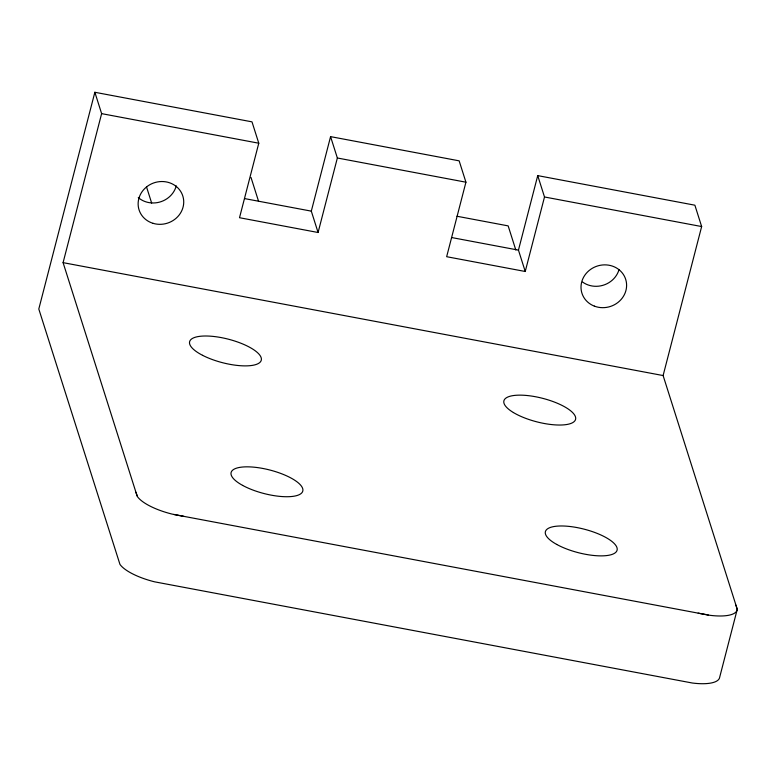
<?xml version="1.0" encoding="UTF-8"?>
<svg xmlns="http://www.w3.org/2000/svg" width="776" height="776" viewBox="0 0 776 776"><rect width="100%" height="100%" fill="white"/><g stroke="black" fill="none" stroke-linecap="round" stroke-linejoin="round"><path stroke-width="1.16" d="M737.152 608.937L663.111 375.555L701.649 226.553L694.879 205.194L537.729 175.619L544.5 196.978L525.236 271.484L446.656 256.701L465.93 182.195L459.149 160.836L330.576 136.634L337.356 157.994L318.082 232.499L239.512 217.716L258.777 143.211L251.996 121.851L94.856 92.276L38.8 309.013L119.96 564.394A39.266 12.843 14.5 0 0 154.686 581.845L692.318 683.016A39.266 12.843 14.5 0 0 719.682 677.254L737.2 609.529L735.968 605.193M137.129 496.029L63.089 262.647L101.627 113.636L94.856 92.276M318.082 232.499L311.312 211.14L330.576 136.634M525.236 271.484L518.455 250.124L537.729 175.619M183.883 516.37L172.204 514.119A39.266 12.843 14.5 0 1 137.468 496.669L135.946 492.285M101.627 113.636L258.777 143.211M337.356 157.994L465.93 182.195M544.5 196.978L701.649 226.553M456.977 216.252L508.164 225.884L515.817 249.998M244.634 198.598L311.312 211.14M451.787 237.572L518.455 250.124M63.089 262.647L663.111 375.555M173.853 514.478L708.216 615.038M698.187 613.147L709.836 615.29A39.266 12.843 14.5 0 0 737.2 609.529M251.017 177.491L258.583 201.353M146.557 186.997L151.659 203.069M176.259 185.881A22.95 21.243 -17.6 0 1 138.264 197.57M619.005 269.709A22.95 21.243 -17.6 0 1 582.524 282.008M153.066 223.333A22.95 21.243 -17.6 0 0 183.398 198.346A22.95 21.243 -17.6 0 0 146.334 187.113A22.95 21.243 -17.6 0 0 153.066 223.333M594.348 306.122A22.95 21.243 -17.6 0 0 626.504 283.279A22.95 21.243 -17.6 0 0 590.575 269.408A22.95 21.243 -17.6 0 0 594.348 306.122M242.636 485.398A37.015 12.115 14.5 0 0 302.058 492.537A37.015 12.115 14.5 0 0 256.148 467.414A37.015 12.115 14.5 0 0 242.636 485.398M202.575 355.321A37.015 12.115 14.5 0 0 260.911 361.131A37.015 12.115 14.5 0 0 212.828 336.377A37.015 12.115 14.5 0 0 202.575 355.321M513.402 412.541A37.015 12.115 14.5 0 0 574.114 421.63A37.015 12.115 14.5 0 0 531.686 396.09A37.015 12.115 14.5 0 0 513.402 412.541M556.693 544.413A37.015 12.115 14.5 0 0 616.28 551.775A37.015 12.115 14.5 0 0 570.758 526.594A37.015 12.115 14.5 0 0 556.693 544.413"/></g></svg>
